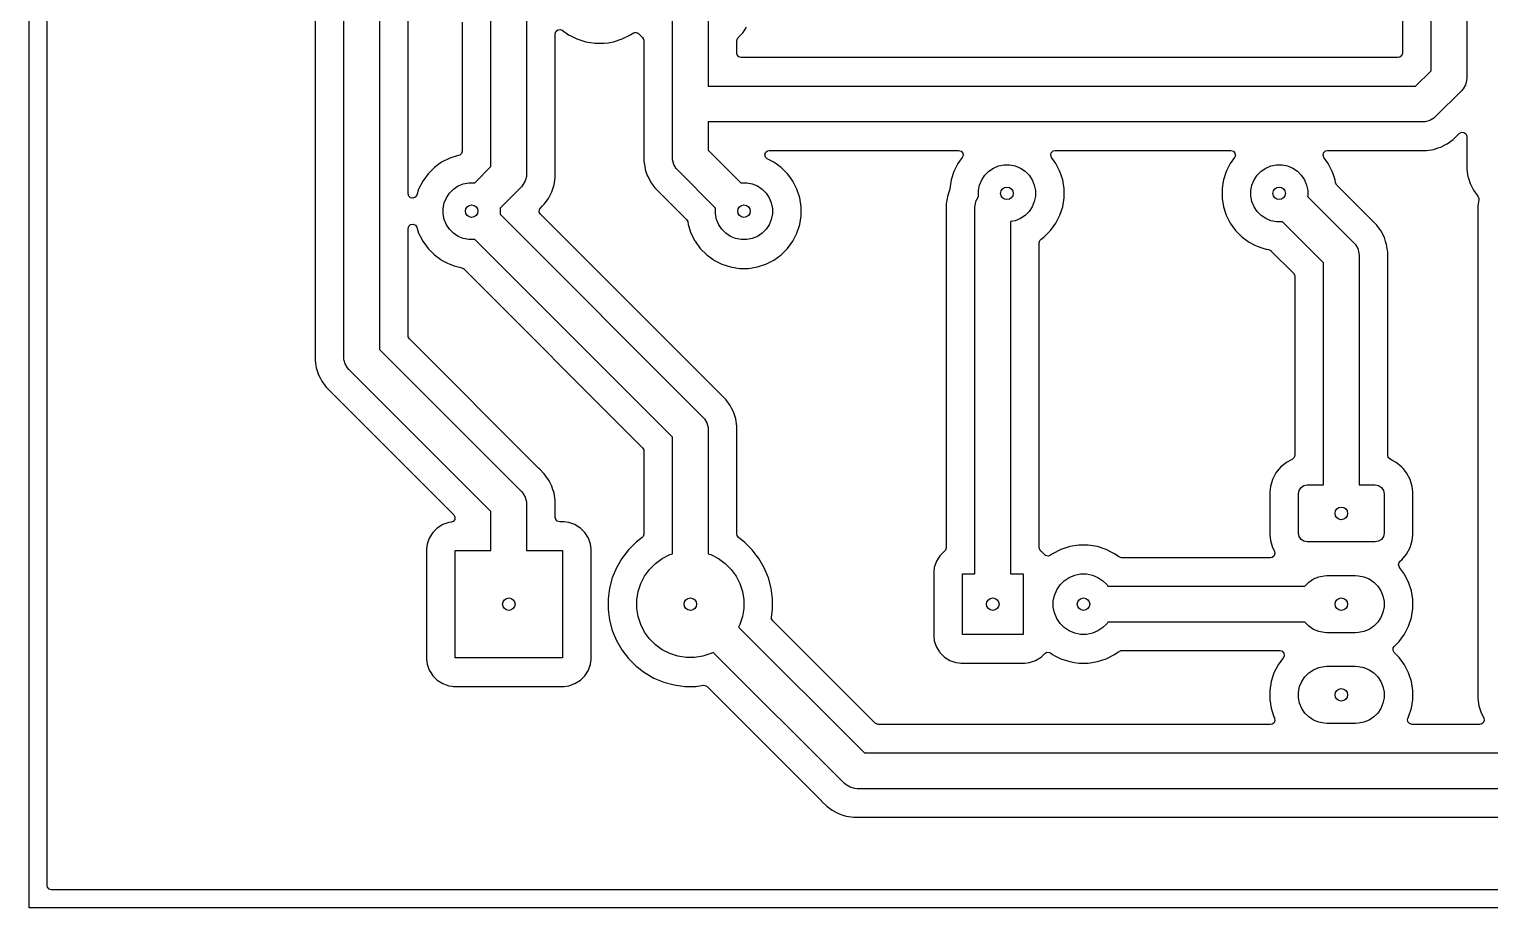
# Model space of a CAD drawing. Extents: x 33.5 to 116.5, y -125.5 to -56.
# Drawn here: x 33.5 to 74.37, y -125.5 to -100.91 of the extents above; entities that cross this region are included whole.
import ezdxf

# ---------------------------------------------------------------- set-up
doc = ezdxf.new("R2010")
doc.units = 0
doc.layers.add('BLACK', color=7, linetype='CONTINUOUS')
doc.layers.add('WHITE', color=7, linetype='CONTINUOUS')

msp = doc.modelspace()

# ---------------------------------------------------------------- linework, layer by layer
at = {"layer": 'BLACK', "linetype": 'CONTINUOUS'}
for p, q in [((34.0005, -124.8755), (34.0005, -75.342722)), ((42.3, -110.0783), (42.3, -77.432144)), ((43.3, -77.432144), (43.3, -109.871194)), ((41.4995, -78.058827), (41.4995, -110.180651)), ((44.1005, -105.514505), (44.1005, -78.058827)), ((72.7256, -102.067293), (72.7256, -86.2744)), ((73.7256, -86.481506), (73.7256, -102.2744)), ((46.42, -104.752894), (46.42, -100.333274)), ((47.42, -100.333274), (47.42, -104.96)), ((51.5, -103), (51.5, -100.5)), ((52.5, -100.5), (52.5, -102.5)), ((71.9251, -100.399945), (71.9251, -101.5755)), ((45.6195, -100.708303), (45.6195, -104.314902)), ((48.240185, -100.965905), (48.292989, -100.92015)), ((48.292989, -100.92015), (48.362147, -100.910206)), ((48.362147, -100.910206), (48.417382, -100.932624)), ((48.417382, -100.932624), (48.594949, -101.061634)), ((53.479816, -101.002262), (53.575789, -100.849522)), ((48.2205, -101.032944), (48.240185, -100.965905)), ((48.2205, -104.857648), (48.2205, -101.032944)), ((48.594949, -101.061634), (48.653303, -101.091367)), ((48.653303, -101.091367), (48.826423, -101.179577)), ((48.826423, -101.179577), (48.826425, -101.179577)), ((48.826425, -101.179577), (48.826428, -101.179579)), ((48.826428, -101.179579), (49.073507, -101.25986)), ((49.073507, -101.25986), (49.205706, -101.280797)), ((49.205706, -101.280797), (49.330098, -101.3005)), ((49.330098, -101.3005), (49.330103, -101.3005)), ((49.330103, -101.3005), (49.589902, -101.3005)), ((49.589902, -101.3005), (49.703298, -101.282539)), ((49.703298, -101.282539), (49.846493, -101.25986)), ((49.846493, -101.25986), (50.093572, -101.179579)), ((50.093572, -101.179579), (50.325051, -101.061634)), ((50.325051, -101.061634), (50.386779, -101.016785)), ((50.386779, -101.016785), (50.418363, -101.005515)), ((50.418363, -101.005515), (50.44967, -100.993507)), ((50.44967, -100.993507), (50.451155, -100.993815)), ((50.451155, -100.993815), (50.452584, -100.993306)), ((50.452584, -100.993306), (50.485248, -101.000901)), ((50.485248, -101.000901), (50.518078, -101.007725)), ((50.518078, -101.007725), (50.519671, -101.008906)), ((50.519671, -101.008906), (50.520638, -101.009131)), ((50.520638, -101.009131), (50.546527, -101.028613)), ((50.546527, -101.028613), (50.546961, -101.029039)), ((50.546961, -101.029039), (50.647738, -101.129816)), ((50.647738, -101.129816), (50.652986, -101.133113)), ((50.652986, -101.133113), (50.662363, -101.142318)), ((50.662363, -101.142318), (50.676399, -101.167465)), ((50.676399, -101.167465), (50.692952, -101.191046)), ((50.692952, -101.191046), (50.694371, -101.199663)), ((50.694371, -101.199663), (50.696416, -101.203327)), ((50.696416, -101.203327), (50.69602, -101.209681)), ((50.69602, -101.209681), (50.6995, -101.230809)), ((50.6995, -101.230809), (50.6995, -104.602351)), ((53.3005, -101.230809), (53.320185, -101.16377)), ((53.3005, -101.5755), (53.3005, -101.230809)), ((53.320185, -101.16377), (53.347191, -101.133859)), ((53.347191, -101.133859), (53.352252, -101.129821)), ((53.352252, -101.129821), (53.352262, -101.129816)), ((53.352262, -101.129816), (53.479816, -101.002262)), ((53.311706, -101.627011), (53.3005, -101.5755)), ((53.357461, -101.679815), (53.311706, -101.627011)), ((53.4245, -101.6995), (53.357461, -101.679815)), ((71.8011, -101.6995), (53.4245, -101.6995)), ((71.852611, -101.688294), (71.8011, -101.6995)), ((71.905415, -101.642539), (71.852611, -101.688294)), ((71.9251, -101.5755), (71.905415, -101.642539)), ((72.292894, -102.5), (72.7256, -102.067293)), ((52.5, -102.5), (72.292894, -102.5)), ((73.622268, -102.578789), (73.579153, -102.627954)), ((73.622277, -102.578781), (73.622268, -102.578789)), ((73.68754, -102.465742), (73.622277, -102.578781)), ((73.705879, -102.3973), (73.68754, -102.465742)), ((73.721323, -102.339663), (73.705879, -102.3973)), ((73.7256, -102.2744), (73.721323, -102.339647)), ((73.721323, -102.339647), (73.721323, -102.339663)), ((73.579153, -102.627954), (72.853553, -103.353553)), ((51.5, -104.5), (51.5, -103)), ((72.804381, -103.396677), (72.691342, -103.46194)), ((72.804396, -103.396661), (72.804381, -103.396677)), ((72.853553, -103.353553), (72.804396, -103.396661)), ((72.5, -103.5), (52.5, -103.5)), ((52.5, -103.5), (52.5, -104.292893)), ((72.565248, -103.495723), (72.5, -103.5)), ((72.565263, -103.495723), (72.565248, -103.495723)), ((72.691342, -103.46194), (72.565263, -103.495723)), ((73.514419, -103.824766), (73.575742, -103.791281)), ((73.575742, -103.791281), (73.645434, -103.796265)), ((73.645434, -103.796265), (73.701367, -103.838137)), ((72.920855, -104.230682), (72.999219, -104.20522)), ((72.999219, -104.20522), (73.153702, -104.126507)), ((73.153702, -104.126507), (73.181611, -104.112287)), ((73.181611, -104.112287), (73.347219, -103.991966)), ((73.347219, -103.991966), (73.514419, -103.824766)), ((73.701367, -103.838137), (73.725784, -103.903601)), ((73.725784, -103.903601), (73.7261, -103.912447)), ((73.7261, -103.912447), (73.7261, -104.832251)), ((45.265618, -104.51676), (45.041151, -104.631132)), ((45.505218, -104.438909), (45.265618, -104.51676)), ((45.514907, -104.437374), (45.505218, -104.438909)), ((45.547011, -104.427696), (45.514907, -104.437374)), ((45.599815, -104.381941), (45.547011, -104.427696)), ((45.6195, -104.314902), (45.599815, -104.381941)), ((50.6995, -104.602351), (50.731522, -104.80453)), ((51.504277, -104.565247), (51.5, -104.5)), ((51.504277, -104.565263), (51.504277, -104.565247)), ((51.53806, -104.691342), (51.504277, -104.565263)), ((52.5, -104.292893), (53.412721, -105.205615)), ((54.082559, -104.419189), (54.105096, -104.353054)), ((54.099354, -104.48701), (54.082559, -104.419189)), ((54.15015, -104.534985), (54.099354, -104.48701)), ((54.105096, -104.353054), (54.159812, -104.309603)), ((54.338845, -104.63113), (54.15015, -104.534985)), ((54.159812, -104.309603), (54.206445, -104.3005)), ((54.206445, -104.3005), (59.508097, -104.3005)), ((59.608415, -104.497385), (59.489432, -104.661151)), ((59.508097, -104.3005), (59.575136, -104.320185)), ((59.575136, -104.320185), (59.620891, -104.372989)), ((59.630835, -104.442147), (59.608415, -104.497385)), ((59.620891, -104.372989), (59.630835, -104.442147)), ((62.084705, -104.431579), (62.100531, -104.363525)), ((62.108185, -104.497385), (62.084705, -104.431579)), ((62.100531, -104.363525), (62.150636, -104.31483)), ((62.184447, -104.602352), (62.108185, -104.497385)), ((62.150636, -104.31483), (62.208503, -104.3005)), ((62.22717, -104.661155), (62.184447, -104.602352)), ((62.208503, -104.3005), (67.128097, -104.3005)), ((67.228415, -104.497385), (67.109432, -104.661151)), ((67.128097, -104.3005), (67.195136, -104.320185)), ((67.195136, -104.320185), (67.240891, -104.372989)), ((67.250835, -104.442147), (67.228415, -104.497385)), ((67.240891, -104.372989), (67.250835, -104.442147)), ((69.704705, -104.431579), (69.720531, -104.363525)), ((69.728185, -104.497385), (69.704705, -104.431579)), ((69.720531, -104.363525), (69.770636, -104.31483)), ((69.804447, -104.602352), (69.728185, -104.497385)), ((69.770636, -104.31483), (69.828503, -104.3005)), ((69.84717, -104.661155), (69.804447, -104.602352)), ((69.828503, -104.3005), (72.602351, -104.3005)), ((72.602351, -104.3005), (72.602352, -104.3005)), ((72.602352, -104.3005), (72.804535, -104.268477)), ((72.804535, -104.268477), (72.920855, -104.230682)), ((44.659201, -104.95735), (44.511132, -105.161151)), ((44.659205, -104.957345), (44.659201, -104.95735)), ((44.837345, -104.779205), (44.659205, -104.957345)), ((44.83735, -104.779201), (44.837345, -104.779205)), ((45.041151, -104.631132), (44.83735, -104.779201)), ((45.967278, -105.205615), (46.42, -104.752894)), ((47.415723, -105.025263), (47.388941, -105.125214)), ((47.42, -104.96), (47.415723, -105.025247)), ((47.415723, -105.025247), (47.415723, -105.025263)), ((48.2205, -105.062352), (48.2205, -104.857648)), ((50.731522, -104.80453), (50.731524, -104.804542)), ((50.731524, -104.804542), (50.73949, -104.829059)), ((50.73949, -104.829059), (50.739492, -104.829061)), ((50.739492, -104.829061), (50.794778, -104.999216)), ((50.794778, -104.999216), (50.79478, -104.999219)), ((50.79478, -104.999219), (50.83534, -105.078823)), ((51.603323, -104.804381), (51.53806, -104.691342)), ((51.603338, -104.804396), (51.603323, -104.804381)), ((51.646447, -104.853553), (51.603338, -104.804396)), ((52.705615, -105.912721), (51.646447, -104.853553)), ((54.338847, -104.631131), (54.338845, -104.63113)), ((54.338848, -104.631132), (54.338847, -104.631131)), ((54.542649, -104.779201), (54.338848, -104.631132)), ((54.542654, -104.779205), (54.542649, -104.779201)), ((54.720794, -104.957345), (54.542654, -104.779205)), ((54.720798, -104.95735), (54.720794, -104.957345)), ((54.809053, -105.078824), (54.720798, -104.95735)), ((59.37506, -104.885616), (59.29721, -105.125214)), ((59.489432, -104.661151), (59.37506, -104.885616)), ((60.152763, -105.122883), (60.239892, -104.992485)), ((60.239892, -104.992485), (60.350785, -104.881592)), ((60.350785, -104.881592), (60.481183, -104.794463)), ((60.481183, -104.794463), (60.626072, -104.734448)), ((60.626072, -104.734448), (60.779886, -104.703852)), ((60.779886, -104.703852), (60.936714, -104.703852)), ((60.936714, -104.703852), (61.090528, -104.734448)), ((61.090528, -104.734448), (61.235417, -104.794463)), ((61.235417, -104.794463), (61.365815, -104.881592)), ((61.365815, -104.881592), (61.476708, -104.992485)), ((61.476708, -104.992485), (61.563837, -105.122883)), ((62.284777, -104.774215), (62.22717, -104.661155)), ((62.341539, -104.885616), (62.284777, -104.774215)), ((62.341539, -104.885618), (62.341539, -104.885616)), ((62.341541, -104.885621), (62.341539, -104.885618)), ((62.41939, -105.125215), (62.341541, -104.885621)), ((66.99506, -104.885616), (66.91721, -105.125214)), ((67.109432, -104.661151), (66.99506, -104.885616)), ((67.772763, -105.122883), (67.859892, -104.992485)), ((67.859892, -104.992485), (67.970785, -104.881592)), ((67.970785, -104.881592), (68.101183, -104.794463)), ((68.101183, -104.794463), (68.246072, -104.734448)), ((68.246072, -104.734448), (68.399886, -104.703852)), ((68.399886, -104.703852), (68.556714, -104.703852)), ((68.556714, -104.703852), (68.710528, -104.734448)), ((68.710528, -104.734448), (68.855417, -104.794463)), ((68.855417, -104.794463), (68.985815, -104.881592)), ((68.985815, -104.881592), (69.096708, -104.992485)), ((69.096708, -104.992485), (69.183837, -105.122883)), ((69.904777, -104.774215), (69.84717, -104.661155)), ((69.961539, -104.885616), (69.904777, -104.774215)), ((69.961539, -104.885618), (69.961539, -104.885616)), ((69.961541, -104.885621), (69.961539, -104.885618)), ((69.984847, -104.95735), (69.961541, -104.885621)), ((70.03939, -105.125214), (69.984847, -104.95735)), ((73.7261, -104.832251), (73.758122, -105.034431)), ((73.758122, -105.034431), (73.758122, -105.034432)), ((73.758122, -105.034432), (73.772546, -105.078824)), ((44.39676, -105.385616), (44.342431, -105.552824)), ((44.511132, -105.161151), (44.39676, -105.385616)), ((45.261592, -105.492485), (45.372485, -105.381592)), ((45.372485, -105.381592), (45.502883, -105.294463)), ((45.502883, -105.294463), (45.647772, -105.234448)), ((45.647772, -105.234448), (45.801586, -105.203852)), ((45.801586, -105.203852), (45.958414, -105.203852)), ((45.958414, -105.203852), (45.967278, -105.205615)), ((47.273553, -105.313553), (46.674384, -105.912721)), ((47.316668, -105.264389), (47.273553, -105.313553)), ((47.316677, -105.264381), (47.316668, -105.264389)), ((47.38194, -105.151342), (47.316677, -105.264381)), ((47.388941, -105.125214), (47.38194, -105.151342)), ((48.12522, -105.459219), (48.161611, -105.347219)), ((48.161611, -105.347219), (48.188477, -105.264535)), ((48.188477, -105.264535), (48.2205, -105.062352)), ((50.83534, -105.078823), (50.887713, -105.181611)), ((50.887713, -105.181611), (50.949728, -105.266968)), ((50.949728, -105.266968), (51.008035, -105.34722)), ((51.008035, -105.34722), (51.892223, -106.231408)), ((53.412721, -105.205615), (53.421586, -105.203852)), ((53.421586, -105.203852), (53.578414, -105.203852)), ((53.578414, -105.203852), (53.732228, -105.234448)), ((53.732228, -105.234448), (53.877117, -105.294463)), ((53.877117, -105.294463), (54.007515, -105.381592)), ((54.007515, -105.381592), (54.118408, -105.492485)), ((54.86887, -105.161155), (54.809053, -105.078824)), ((54.941747, -105.304184), (54.86887, -105.161155)), ((54.983239, -105.385616), (54.941747, -105.304184)), ((54.983239, -105.385618), (54.983239, -105.385616)), ((54.983241, -105.385621), (54.983239, -105.385618)), ((55.06109, -105.625215), (54.983241, -105.385621)), ((59.251731, -105.413658), (59.235315, -105.464182)), ((59.257749, -105.37888), (59.251731, -105.413658)), ((59.257596, -105.376627), (59.257494, -105.377912)), ((59.257494, -105.377912), (59.257749, -105.37888)), ((59.2578, -105.37534), (59.257596, -105.376627)), ((59.29721, -105.125214), (59.2578, -105.374038)), ((59.2578, -105.374038), (59.2578, -105.37534)), ((60.062152, -105.421586), (60.092748, -105.267772)), ((60.062152, -105.578414), (60.062152, -105.421586)), ((60.092748, -105.267772), (60.152763, -105.122883)), ((61.563837, -105.122883), (61.623852, -105.267772)), ((61.623852, -105.267772), (61.654448, -105.421586)), ((61.654448, -105.421586), (61.654448, -105.578414)), ((62.4588, -105.374038), (62.41939, -105.125215)), ((62.4588, -105.625962), (62.4588, -105.374038)), ((66.900753, -105.229119), (66.8778, -105.374038)), ((66.8778, -105.374038), (66.8778, -105.625962)), ((66.91721, -105.125214), (66.900753, -105.229119)), ((67.682152, -105.421586), (67.712748, -105.267772)), ((67.682152, -105.578414), (67.682152, -105.421586)), ((67.712748, -105.267772), (67.772763, -105.122883)), ((69.183837, -105.122883), (69.243852, -105.267772)), ((69.243852, -105.267772), (69.274448, -105.421586)), ((69.274448, -105.421586), (69.274448, -105.578414)), ((70.051283, -105.200306), (70.03939, -105.125214)), ((70.05259, -105.207267), (70.051283, -105.200306)), ((70.086075, -105.26859), (70.05259, -105.207267)), ((71.059092, -106.241608), (70.086075, -105.26859)), ((73.772546, -105.078824), (73.821378, -105.229116)), ((73.821378, -105.229116), (73.82138, -105.229119)), ((73.82138, -105.229119), (73.866865, -105.318389)), ((73.866865, -105.318389), (73.914313, -105.411511)), ((73.914313, -105.411511), (74.034634, -105.577119)), ((44.118312, -105.578538), (44.1005, -105.514505)), ((44.169788, -105.625782), (44.118312, -105.578538)), ((44.238634, -105.637697), (44.169788, -105.625782)), ((44.302993, -105.610499), (44.238634, -105.637697)), ((44.342431, -105.552824), (44.302993, -105.610499)), ((45.083852, -105.921586), (45.114448, -105.767772)), ((45.114448, -105.767772), (45.174463, -105.622883)), ((45.174463, -105.622883), (45.261592, -105.492485)), ((47.858137, -105.861048), (47.911966, -105.807219)), ((47.911966, -105.807219), (48.032287, -105.641611)), ((48.032287, -105.641611), (48.095026, -105.518477)), ((48.095026, -105.518477), (48.12522, -105.459219)), ((54.118408, -105.492485), (54.205537, -105.622883)), ((54.205537, -105.622883), (54.265552, -105.767772)), ((54.265552, -105.767772), (54.296148, -105.921586)), ((55.1005, -105.874038), (55.06109, -105.625215)), ((59.186049, -105.64161), (59.162, -105.793448)), ((59.162, -105.793448), (59.162, -115.41919)), ((59.194022, -105.591268), (59.186049, -105.64161)), ((59.235315, -105.464182), (59.194022, -105.591267)), ((59.194022, -105.591267), (59.194022, -105.591268)), ((59.9625, -105.8958), (59.966777, -105.830552)), ((59.966777, -105.830537), (60.00056, -105.704458)), ((59.966777, -105.830552), (59.966777, -105.830537)), ((60.00056, -105.704458), (60.008133, -105.691341)), ((60.008133, -105.691341), (60.065016, -105.592815)), ((60.065016, -105.592815), (60.062152, -105.578414)), ((61.623852, -105.732228), (61.563837, -105.877117)), ((61.654448, -105.578414), (61.623852, -105.732228)), ((62.41939, -105.874785), (62.4588, -105.625962)), ((66.8778, -105.625962), (66.880279, -105.641611)), ((66.880279, -105.641611), (66.91721, -105.874785)), ((67.712748, -105.732228), (67.682152, -105.578414)), ((67.772763, -105.877117), (67.712748, -105.732228)), ((69.274448, -105.578414), (69.272684, -105.587278)), ((69.272684, -105.587278), (70.568554, -106.883147)), ((74.062079, -105.676185), (74.0328, -105.861048)), ((74.034634, -105.577119), (74.034636, -105.577121)), ((74.034636, -105.577121), (74.037498, -105.58106)), ((74.037498, -105.58106), (74.036407, -105.581852)), ((74.036407, -105.581852), (74.062468, -105.640028)), ((74.062468, -105.640028), (74.062079, -105.676185)), ((45.083852, -106.078414), (45.083852, -105.921586)), ((45.114448, -106.232228), (45.083852, -106.078414)), ((45.174463, -106.377117), (45.114448, -106.232228)), ((46.674384, -105.912721), (46.676148, -105.921586)), ((46.676148, -106.078414), (46.674384, -106.087278)), ((46.674384, -106.087278), (52.353553, -111.766447)), ((46.676148, -105.921586), (46.676148, -106.078414)), ((47.773381, -106.026358), (47.778365, -105.956666)), ((47.806866, -106.087681), (47.773381, -106.026358)), ((47.778365, -105.956666), (47.806866, -105.912319)), ((47.806866, -105.912319), (47.858137, -105.861048)), ((52.991966, -111.272781), (47.806866, -106.087681)), ((51.892223, -106.231408), (51.925708, -106.292731)), ((52.703852, -105.921586), (52.705615, -105.912721)), ((52.703852, -106.078414), (52.703852, -105.921586)), ((52.734448, -106.232228), (52.703852, -106.078414)), ((52.794463, -106.377117), (52.734448, -106.232228)), ((54.265552, -106.232228), (54.205537, -106.377117)), ((54.296148, -106.078414), (54.265552, -106.232228)), ((54.296148, -105.921586), (54.296148, -106.078414)), ((55.06109, -106.374785), (55.1005, -106.125962)), ((55.1005, -106.125962), (55.1005, -105.874038)), ((59.9625, -116.15), (59.9625, -105.8958)), ((61.235417, -106.205537), (61.090528, -106.265552)), ((61.365815, -106.118408), (61.235417, -106.205537)), ((61.476708, -106.007515), (61.365815, -106.118408)), ((61.563837, -105.877117), (61.476708, -106.007515)), ((62.22717, -106.338845), (62.341541, -106.114379)), ((62.341541, -106.114379), (62.41939, -105.874785)), ((66.91721, -105.874785), (66.99506, -106.114383)), ((66.99506, -106.114383), (67.109432, -106.338848)), ((67.859892, -106.007515), (67.772763, -105.877117)), ((67.970785, -106.118408), (67.859892, -106.007515)), ((68.101183, -106.205537), (67.970785, -106.118408)), ((68.246072, -106.265552), (68.101183, -106.205537)), ((71.059107, -106.241622), (71.059092, -106.241608)), ((71.062218, -106.244733), (71.059107, -106.241622)), ((71.062219, -106.244734), (71.062218, -106.244733)), ((71.206966, -106.389481), (71.062219, -106.244734)), ((74.0328, -105.861048), (74.0328, -119.642351)), ((44.1005, -106.485494), (44.120185, -106.418455)), ((44.1005, -109.488253), (44.1005, -106.485494)), ((44.120185, -106.418455), (44.172989, -106.3727)), ((44.172989, -106.3727), (44.242147, -106.362756)), ((44.242147, -106.362756), (44.305703, -106.391781)), ((44.305703, -106.391781), (44.342431, -106.447175)), ((44.342431, -106.447175), (44.39676, -106.614383)), ((44.39676, -106.614383), (44.475413, -106.768747)), ((45.261592, -106.507515), (45.174463, -106.377117)), ((45.372485, -106.618408), (45.261592, -106.507515)), ((45.502883, -106.705537), (45.372485, -106.618408)), ((51.925708, -106.292731), (51.927015, -106.299689)), ((51.927015, -106.299689), (51.938909, -106.374783)), ((51.938909, -106.374783), (51.93891, -106.374785)), ((51.93891, -106.374785), (52.016759, -106.614379)), ((52.016759, -106.614379), (52.128152, -106.833001)), ((52.881592, -106.507515), (52.794463, -106.377117)), ((52.992485, -106.618408), (52.881592, -106.507515)), ((53.122883, -106.705537), (52.992485, -106.618408)), ((54.007515, -106.618408), (53.877117, -106.705537)), ((54.118408, -106.507515), (54.007515, -106.618408)), ((54.205537, -106.377117), (54.118408, -106.507515)), ((54.86887, -106.838845), (54.983241, -106.614379)), ((54.983241, -106.614379), (55.06109, -106.374785)), ((61.090528, -106.265552), (60.9625, -106.291018)), ((60.9625, -106.291018), (60.9625, -116.15)), ((61.900956, -106.720793), (62.079093, -106.542656)), ((62.079093, -106.542656), (62.22717, -106.338845)), ((67.109432, -106.338848), (67.257501, -106.542649)), ((67.257501, -106.542649), (67.257505, -106.542654)), ((67.257505, -106.542654), (67.435645, -106.720794)), ((68.399886, -106.296148), (68.246072, -106.265552)), ((68.556714, -106.296148), (68.399886, -106.296148)), ((68.565578, -106.294384), (68.556714, -106.296148)), ((69.715, -107.443806), (68.565578, -106.294384)), ((71.206968, -106.389484), (71.206966, -106.389481)), ((71.206971, -106.389487), (71.206968, -106.389484)), ((71.228017, -106.418455), (71.206971, -106.389487)), ((71.281425, -106.491966), (71.228017, -106.418455)), ((71.318253, -106.542656), (71.281425, -106.491966)), ((71.327286, -106.555089), (71.318253, -106.542656)), ((71.420221, -106.737481), (71.327286, -106.555089)), ((44.475413, -106.768747), (44.508152, -106.833001)), ((44.508152, -106.833001), (44.511132, -106.838848)), ((44.511132, -106.838848), (44.659201, -107.042649)), ((44.659201, -107.042649), (44.659205, -107.042654)), ((44.659205, -107.042654), (44.837345, -107.220794)), ((45.647772, -106.765552), (45.502883, -106.705537)), ((45.801586, -106.796148), (45.647772, -106.765552)), ((45.958414, -106.796148), (45.801586, -106.796148)), ((45.967278, -106.794384), (45.958414, -106.796148)), ((51.5, -112.327106), (45.967278, -106.794384)), ((52.128152, -106.833001), (52.131132, -106.838848)), ((52.131132, -106.838848), (52.279201, -107.042649)), ((52.279201, -107.042649), (52.279205, -107.042654)), ((52.279205, -107.042654), (52.457345, -107.220794)), ((53.267772, -106.765552), (53.122883, -106.705537)), ((53.421586, -106.796148), (53.267772, -106.765552)), ((53.578414, -106.796148), (53.421586, -106.796148)), ((53.732228, -106.765552), (53.578414, -106.796148)), ((53.877117, -106.705537), (53.732228, -106.765552)), ((54.542656, -107.220793), (54.720793, -107.042656)), ((54.720793, -107.042656), (54.86887, -106.838845)), ((61.763, -106.884204), (61.782685, -106.817165)), ((61.763, -115.41919), (61.763, -106.884204)), ((61.782685, -106.817165), (61.814114, -106.783886)), ((61.814114, -106.783886), (61.900956, -106.720793)), ((67.435645, -106.720794), (67.43565, -106.720798)), ((67.43565, -106.720798), (67.613023, -106.849666)), ((67.613023, -106.849666), (67.639455, -106.86887)), ((67.639455, -106.86887), (67.773849, -106.937347)), ((67.773849, -106.937347), (67.863916, -106.983239)), ((67.863916, -106.983239), (67.863918, -106.983239)), ((67.863918, -106.983239), (67.863921, -106.983241)), ((67.863921, -106.983241), (67.992349, -107.02497)), ((67.992349, -107.02497), (68.103514, -107.06109)), ((68.103514, -107.06109), (68.142739, -107.067302)), ((68.142739, -107.067302), (68.178606, -107.072983)), ((68.178606, -107.072983), (68.241741, -107.102912)), ((70.568554, -106.883147), (70.611669, -106.932311)), ((70.611669, -106.932311), (70.611677, -106.932319)), ((70.611677, -106.932319), (70.67694, -107.045358)), ((70.67694, -107.045358), (70.67694, -107.045359)), ((70.67694, -107.045359), (70.710723, -107.171437)), ((71.420223, -106.737487), (71.420221, -106.737481)), ((71.455876, -106.847217), (71.420223, -106.737487)), ((71.455876, -106.847218), (71.455876, -106.847217)), ((71.483477, -106.932166), (71.455876, -106.847218)), ((71.510139, -107.1005), (71.483477, -106.932166)), ((44.837345, -107.220794), (44.83735, -107.220798)), ((44.83735, -107.220798), (45.015117, -107.349952)), ((45.015117, -107.349952), (45.041155, -107.36887)), ((45.041155, -107.36887), (45.184184, -107.441747)), ((45.184184, -107.441747), (45.265616, -107.483239)), ((45.265616, -107.483239), (45.265618, -107.483239)), ((45.265618, -107.483239), (45.265621, -107.483241)), ((45.265621, -107.483241), (45.394049, -107.52497)), ((52.457345, -107.220794), (52.45735, -107.220798)), ((52.45735, -107.220798), (52.635117, -107.349952)), ((52.635117, -107.349952), (52.661155, -107.36887)), ((52.661155, -107.36887), (52.804184, -107.441747)), ((52.804184, -107.441747), (52.885616, -107.483239)), ((52.885616, -107.483239), (52.885618, -107.483239)), ((52.885618, -107.483239), (52.885621, -107.483241)), ((52.885621, -107.483241), (53.125215, -107.56109)), ((53.874785, -107.56109), (54.114379, -107.483241)), ((54.114379, -107.483241), (54.338845, -107.36887)), ((54.338845, -107.36887), (54.542656, -107.220793)), ((68.241741, -107.102912), (68.24689, -107.107775)), ((68.24689, -107.107775), (68.878181, -107.739065)), ((69.715, -113.66), (69.715, -107.443806)), ((70.710723, -107.171437), (70.710723, -107.171452)), ((70.710723, -107.171452), (70.715, -107.2367)), ((70.715, -107.2367), (70.715, -113.66)), ((71.5155, -107.134348), (71.510139, -107.1005)), ((71.5155, -112.831873), (71.5155, -107.134348)), ((45.394049, -107.52497), (45.505214, -107.56109)), ((45.505214, -107.56109), (45.544439, -107.567302)), ((45.544439, -107.567302), (45.580306, -107.572983)), ((45.580306, -107.572983), (45.643441, -107.602912)), ((45.643441, -107.602912), (45.64859, -107.607775)), ((45.64859, -107.607775), (50.663181, -112.622366)), ((53.125215, -107.56109), (53.374038, -107.6005)), ((53.374038, -107.6005), (53.374039, -107.6005)), ((53.374039, -107.6005), (53.625961, -107.6005)), ((53.625961, -107.6005), (53.625962, -107.6005)), ((53.625962, -107.6005), (53.874785, -107.56109)), ((68.878181, -107.739065), (68.911666, -107.800388)), ((68.911666, -107.800388), (68.9145, -107.826746)), ((68.9145, -107.826746), (68.9145, -112.831873)), ((44.103334, -109.514611), (44.1005, -109.488253)), ((44.136819, -109.575934), (44.103334, -109.514611)), ((43.3, -109.871194), (47.273553, -113.844747)), ((47.764092, -113.203208), (44.136819, -109.575934)), ((41.4995, -110.180651), (41.531522, -110.382834)), ((42.304277, -110.143547), (42.3, -110.0783)), ((42.304277, -110.143563), (42.304277, -110.143547)), ((42.314215, -110.180651), (42.304277, -110.143563)), ((42.33806, -110.269642), (42.314215, -110.180651)), ((42.403323, -110.382681), (42.33806, -110.269642)), ((41.531522, -110.382834), (41.594781, -110.577523)), ((41.594781, -110.577523), (41.641246, -110.668714)), ((41.641246, -110.668714), (41.687713, -110.759911)), ((42.403338, -110.382696), (42.403323, -110.382681)), ((42.446447, -110.431853), (42.403338, -110.382696)), ((46.42, -114.405406), (42.446447, -110.431853)), ((41.687713, -110.759911), (41.808034, -110.925519)), ((41.808034, -110.925519), (41.808035, -110.92552)), ((41.808035, -110.92552), (41.808036, -110.925521)), ((41.808036, -110.925521), (45.378985, -114.496469)), ((53.112287, -111.438389), (52.991966, -111.272781)), ((53.158753, -111.529585), (53.112287, -111.438389)), ((53.20522, -111.620781), (53.158753, -111.529585)), ((52.353553, -111.766447), (52.396661, -111.815603)), ((52.396661, -111.815603), (52.396677, -111.815619)), ((52.396677, -111.815619), (52.46194, -111.928658)), ((52.46194, -111.928658), (52.495723, -112.054737)), ((53.20522, -111.620782), (53.20522, -111.620781)), ((53.268477, -111.815465), (53.20522, -111.620782)), ((53.268477, -111.815468), (53.268477, -111.815465)), ((53.3005, -112.017648), (53.268477, -111.815468)), ((51.5, -115.590128), (51.5, -112.327106)), ((52.495723, -112.054737), (52.495723, -112.054752)), ((52.495723, -112.054752), (52.5, -112.12)), ((52.5, -112.12), (52.5, -115.590128)), ((53.3005, -115.03704), (53.3005, -112.017648)), ((50.663181, -112.622366), (50.696666, -112.683689)), ((50.696666, -112.683689), (50.6995, -112.710047)), ((50.6995, -112.710047), (50.6995, -115.03704)), ((47.764107, -113.203222), (47.764092, -113.203208)), ((47.767218, -113.206333), (47.764107, -113.203222)), ((47.767219, -113.206334), (47.767218, -113.206333)), ((47.911966, -113.351081), (47.767219, -113.206334)), ((68.518589, -113.163589), (68.387317, -113.323547)), ((68.678547, -113.032317), (68.518589, -113.163589)), ((68.678548, -113.032316), (68.678547, -113.032317)), ((68.67855, -113.032315), (68.678548, -113.032316)), ((68.782489, -112.976758), (68.67855, -113.032315)), ((68.848954, -112.941231), (68.782489, -112.976758)), ((68.894815, -112.898912), (68.848954, -112.941231)), ((68.9145, -112.831873), (68.894815, -112.898912)), ((71.531202, -112.892268), (71.5155, -112.831873)), ((71.581046, -112.941231), (71.531202, -112.892268)), ((71.628688, -112.966697), (71.581046, -112.941231)), ((71.75145, -113.032315), (71.628688, -112.966697)), ((71.751453, -113.032317), (71.75145, -113.032315)), ((71.91141, -113.163589), (71.751452, -113.032317)), ((71.751452, -113.032317), (71.751453, -113.032317)), ((71.946489, -113.206334), (71.91141, -113.163589)), ((72.042685, -113.32355), (71.946489, -113.206334)), ((47.911968, -113.351084), (47.911966, -113.351081)), ((47.911969, -113.351085), (47.911968, -113.351084)), ((47.958762, -113.41549), (47.911969, -113.351085)), ((47.958774, -113.415507), (47.958762, -113.41549)), ((47.960108, -113.417344), (47.958774, -113.415507)), ((48.032287, -113.516689), (47.960108, -113.417344)), ((48.04636, -113.54431), (48.032287, -113.516689)), ((48.049745, -113.550954), (48.04636, -113.54431)), ((48.12522, -113.69908), (48.049745, -113.550954)), ((68.289769, -113.506043), (68.229699, -113.704067)), ((68.387317, -113.323547), (68.289769, -113.506043)), ((72.140232, -113.506046), (72.042685, -113.32355)), ((72.2003, -113.704066), (72.140232, -113.506046)), ((47.273553, -113.844747), (47.316661, -113.893903)), ((47.316661, -113.893903), (47.316677, -113.893919)), ((47.316677, -113.893919), (47.38194, -114.006958)), ((47.38194, -114.006958), (47.415723, -114.133037)), ((48.125222, -113.699086), (48.12522, -113.69908)), ((48.156848, -113.796422), (48.125222, -113.699086)), ((48.156848, -113.796423), (48.156848, -113.796422)), ((48.168018, -113.830801), (48.156848, -113.796423)), ((48.188477, -113.893766), (48.168018, -113.830801)), ((48.188477, -113.893768), (48.188477, -113.893766)), ((48.188477, -113.893769), (48.188477, -113.893768)), ((48.2205, -114.095948), (48.188477, -113.893769)), ((68.229699, -113.704067), (68.2145, -113.858395)), ((68.2145, -113.858395), (68.2145, -115.061604)), ((69.015, -113.91), (69.03403, -113.814329)), ((69.015, -115.01), (69.015, -113.91)), ((69.03403, -113.814329), (69.088223, -113.733223)), ((69.088223, -113.733223), (69.169329, -113.67903)), ((69.169329, -113.67903), (69.265, -113.66)), ((69.265, -113.66), (69.715, -113.66)), ((70.715, -113.66), (71.165, -113.66)), ((71.165, -113.66), (71.260671, -113.67903)), ((71.260671, -113.67903), (71.341777, -113.733223)), ((71.341777, -113.733223), (71.39597, -113.814329)), ((71.39597, -113.814329), (71.415, -113.91)), ((71.415, -113.91), (71.415, -115.01)), ((72.2155, -113.858392), (72.2003, -113.704066)), ((72.2155, -115.061608), (72.2155, -113.858392)), ((46.42, -115.5), (46.42, -114.405406)), ((47.415723, -114.133037), (47.415723, -114.133052)), ((47.415723, -114.133052), (47.42, -114.1983)), ((47.42, -114.1983), (47.42, -115.5)), ((48.2205, -114.5755), (48.2205, -114.095948)), ((45.070476, -114.774211), (44.917737, -114.870184)), ((45.240745, -114.714631), (45.070476, -114.774211)), ((45.240749, -114.71463), (45.240745, -114.714631)), ((45.305188, -114.70737), (45.240749, -114.71463)), ((45.365614, -114.683417), (45.305188, -114.70737)), ((45.407486, -114.627484), (45.365614, -114.683417)), ((45.378985, -114.496469), (45.41247, -114.557792)), ((45.41247, -114.557792), (45.407486, -114.627484)), ((48.231706, -114.627011), (48.2205, -114.5755)), ((48.277461, -114.679815), (48.231706, -114.627011)), ((48.3445, -114.6995), (48.277461, -114.679815)), ((48.464954, -114.6995), (48.3445, -114.6995)), ((48.46496, -114.6995), (48.464954, -114.6995)), ((48.599249, -114.71463), (48.46496, -114.6995)), ((48.599254, -114.714631), (48.599249, -114.71463)), ((48.769523, -114.774211), (48.599254, -114.714631)), ((48.837482, -114.816913), (48.769523, -114.774211)), ((48.922262, -114.870184), (48.837482, -114.816913)), ((44.694211, -115.150476), (44.634631, -115.320745)), ((44.790184, -114.997737), (44.694211, -115.150476)), ((44.917737, -114.870184), (44.790184, -114.997737)), ((49.049816, -114.997738), (48.922262, -114.870184)), ((49.145789, -115.150478), (49.049816, -114.997738)), ((49.205368, -115.320745), (49.145789, -115.150478)), ((50.650987, -115.135416), (50.479914, -115.266685)), ((50.679815, -115.104079), (50.650987, -115.135416)), ((50.6995, -115.03704), (50.679815, -115.104079)), ((53.307811, -115.078988), (53.3005, -115.03704)), ((53.349013, -115.135416), (53.307811, -115.078988)), ((53.520085, -115.266685), (53.349013, -115.135416)), ((68.2145, -115.061604), (68.229699, -115.215932)), ((68.229699, -115.215932), (68.289769, -115.413958)), ((69.03403, -115.105671), (69.015, -115.01)), ((69.088223, -115.186777), (69.03403, -115.105671)), ((69.169329, -115.24097), (69.088223, -115.186777)), ((69.265, -115.26), (69.169329, -115.24097)), ((71.260671, -115.24097), (71.165, -115.26)), ((71.341777, -115.186777), (71.260671, -115.24097)), ((71.39597, -115.105671), (71.341777, -115.186777)), ((71.415, -115.01), (71.39597, -115.105671)), ((72.140232, -115.413954), (72.2003, -115.215934)), ((72.2003, -115.215934), (72.2155, -115.061608)), ((44.63463, -115.32075), (44.6195, -115.455039)), ((44.6195, -115.455039), (44.6195, -118.54496)), ((44.634631, -115.320745), (44.63463, -115.32075)), ((45.42, -118.5), (45.42, -115.5)), ((45.42, -115.5), (46.42, -115.5)), ((47.42, -115.5), (48.42, -115.5)), ((48.42, -115.5), (48.42, -118.5)), ((49.2205, -115.455046), (49.205368, -115.320745)), ((49.2205, -118.544954), (49.2205, -115.455046)), ((50.266679, -115.479921), (50.083099, -115.719168)), ((50.266685, -115.479914), (50.266679, -115.479921)), ((50.479914, -115.266685), (50.266685, -115.479914)), ((51.216252, -115.72104), (51.425975, -115.614181)), ((51.425975, -115.614181), (51.5, -115.590128)), ((52.5, -115.590128), (52.574025, -115.614181)), ((52.574025, -115.614181), (52.783748, -115.72104)), ((53.733314, -115.479914), (53.520085, -115.266685)), ((53.73332, -115.479921), (53.733314, -115.479914)), ((53.846186, -115.627011), (53.73332, -115.479921)), ((53.9169, -115.719168), (53.846186, -115.627011)), ((58.982684, -115.647737), (58.886711, -115.800476)), ((59.110238, -115.520183), (58.982684, -115.647737)), ((59.115315, -115.516135), (59.110238, -115.520183)), ((59.142315, -115.486229), (59.115315, -115.516135)), ((59.162, -115.41919), (59.142315, -115.486229)), ((61.766479, -115.440319), (61.763, -115.41919)), ((61.766084, -115.446671), (61.766479, -115.440319)), ((61.768127, -115.450332), (61.766084, -115.446671)), ((61.769546, -115.458946), (61.768127, -115.450332)), ((61.786096, -115.482526), (61.769546, -115.458946)), ((61.800136, -115.507681), (61.786096, -115.482526)), ((61.809513, -115.516886), (61.800136, -115.507681)), ((61.814762, -115.520184), (61.809513, -115.516886)), ((61.91559, -115.621012), (61.814762, -115.520184)), ((61.915971, -115.621386), (61.91559, -115.621012)), ((61.941859, -115.640867), (61.915971, -115.621386)), ((61.942826, -115.641092), (61.941859, -115.640867)), ((61.944421, -115.642274), (61.942826, -115.641092)), ((61.977254, -115.649098), (61.944421, -115.642274)), ((62.009913, -115.656693), (61.977254, -115.649098)), ((62.011342, -115.656183), (62.009913, -115.656693)), ((62.012828, -115.656492), (62.011342, -115.656183)), ((62.044128, -115.644485), (62.012828, -115.656492)), ((62.075719, -115.633214), (62.044128, -115.644485)), ((62.137446, -115.588367), (62.075719, -115.633214)), ((62.368923, -115.470422), (62.137446, -115.588367)), ((62.616006, -115.39014), (62.368923, -115.470422)), ((62.872598, -115.3495), (62.616006, -115.39014)), ((62.872603, -115.3495), (62.872598, -115.3495)), ((63.132397, -115.3495), (62.872603, -115.3495)), ((63.132402, -115.3495), (63.132397, -115.3495)), ((63.388993, -115.39014), (63.132402, -115.3495)), ((63.636076, -115.470422), (63.388993, -115.39014)), ((63.795264, -115.551534), (63.636076, -115.470422)), ((63.867551, -115.588366), (63.795264, -115.551534)), ((63.867553, -115.588367), (63.867551, -115.588366)), ((63.867554, -115.588368), (63.867553, -115.588367)), ((63.987919, -115.675818), (63.867554, -115.588368)), ((68.334114, -115.650693), (68.277809, -115.692064)), ((68.289769, -115.413958), (68.344872, -115.517047)), ((68.359114, -115.585449), (68.334114, -115.650693)), ((68.344872, -115.517047), (68.359114, -115.585449)), ((71.165, -115.26), (69.265, -115.26)), ((71.91141, -115.75641), (72.042685, -115.59645)), ((72.042685, -115.59645), (72.140232, -115.413954)), ((49.932314, -115.980338), (49.816913, -116.258939)), ((49.932318, -115.980328), (49.932314, -115.980338)), ((50.083099, -115.719168), (49.932318, -115.980328)), ((50.72104, -116.216252), (50.859391, -116.025828)), ((50.859391, -116.025828), (51.025828, -115.859391)), ((51.025828, -115.859391), (51.216252, -115.72104)), ((52.783748, -115.72104), (52.974172, -115.859391)), ((52.974172, -115.859391), (53.140609, -116.025828)), ((53.140609, -116.025828), (53.27896, -116.216252)), ((54.067683, -115.980332), (53.9169, -115.719168)), ((54.183087, -116.258942), (54.067683, -115.980332)), ((58.82713, -115.97075), (58.812, -116.105039)), ((58.827131, -115.970745), (58.82713, -115.97075)), ((58.886711, -115.800476), (58.827131, -115.970745)), ((63.993765, -115.679815), (63.987919, -115.675818)), ((64.060804, -115.6995), (63.993765, -115.679815)), ((68.235514, -115.6995), (64.060804, -115.6995)), ((68.277809, -115.692064), (68.235514, -115.6995)), ((71.817816, -115.899112), (71.833641, -115.831058)), ((71.841296, -115.964918), (71.817816, -115.899112)), ((71.833641, -115.831058), (71.862948, -115.796181)), ((71.845533, -115.97075), (71.841296, -115.964918)), ((71.98387, -116.161155), (71.845533, -115.97075)), ((71.862948, -115.796181), (71.91141, -115.75641)), ((49.816913, -116.258939), (49.738861, -116.550233)), ((50.541445, -116.649832), (50.614181, -116.425975)), ((50.614181, -116.425975), (50.72104, -116.216252)), ((53.27896, -116.216252), (53.385819, -116.425975)), ((53.385819, -116.425975), (53.458555, -116.649832)), ((54.261138, -116.550232), (54.183087, -116.258942)), ((58.812, -116.105039), (58.812, -117.89496)), ((59.6125, -117.85), (59.6125, -116.15)), ((59.6125, -116.15), (59.9625, -116.15)), ((60.9625, -116.15), (61.3125, -116.15)), ((61.3125, -116.15), (61.3125, -117.85)), ((62.252867, -116.599313), (62.345441, -116.460766)), ((62.345441, -116.460766), (62.463266, -116.342941)), ((62.463266, -116.342941), (62.601813, -116.250367)), ((62.601813, -116.250367), (62.755758, -116.186601)), ((62.755758, -116.186601), (62.919185, -116.154093)), ((62.919185, -116.154093), (63.085815, -116.154093)), ((63.085815, -116.154093), (63.249242, -116.186601)), ((63.249242, -116.186601), (63.403187, -116.250367)), ((63.403187, -116.250367), (63.541734, -116.342941)), ((63.541734, -116.342941), (63.659559, -116.460766)), ((63.659559, -116.460766), (63.685774, -116.5)), ((69.196592, -116.492485), (69.307485, -116.381592)), ((69.307485, -116.381592), (69.437883, -116.294463)), ((69.437883, -116.294463), (69.582772, -116.234448)), ((69.582772, -116.234448), (69.736586, -116.203852)), ((69.736586, -116.203852), (69.815, -116.2)), ((69.815, -116.2), (70.615, -116.2)), ((70.615, -116.2), (70.693414, -116.203852)), ((70.693414, -116.203852), (70.847228, -116.234448)), ((70.847228, -116.234448), (70.992117, -116.294463)), ((70.992117, -116.294463), (71.122515, -116.381592)), ((71.122515, -116.381592), (71.233408, -116.492485)), ((72.033693, -116.258939), (71.98387, -116.161155)), ((72.098239, -116.385616), (72.033693, -116.258939)), ((72.098239, -116.385618), (72.098239, -116.385616)), ((72.098241, -116.385621), (72.098239, -116.385618)), ((72.17609, -116.625215), (72.098241, -116.385621)), ((49.699501, -116.849206), (49.6995, -116.849223)), ((49.6995, -116.849223), (49.6995, -117.150776)), ((49.738861, -116.550233), (49.699501, -116.849206)), ((50.504624, -116.882311), (50.541445, -116.649832)), ((50.504624, -117.117689), (50.504624, -116.882311)), ((53.458555, -116.649832), (53.495376, -116.882311)), ((53.495376, -116.882311), (53.495376, -117.117689)), ((54.3005, -116.849217), (54.261138, -116.550232)), ((54.3005, -117.150783), (54.3005, -116.849217)), ((62.156593, -116.916685), (62.189101, -116.753258)), ((62.189101, -116.753258), (62.252867, -116.599313)), ((63.685774, -116.5), (69.191571, -116.5)), ((69.191571, -116.5), (69.196592, -116.492485)), ((71.233408, -116.492485), (71.320537, -116.622883)), ((71.320537, -116.622883), (71.380552, -116.767772)), ((71.380552, -116.767772), (71.411148, -116.921586)), ((72.2155, -116.874038), (72.17609, -116.625215)), ((72.2155, -117.125962), (72.2155, -116.874038)), ((49.6995, -117.150776), (49.699501, -117.150793)), ((49.699501, -117.150793), (49.738861, -117.449766)), ((50.541445, -117.350168), (50.504624, -117.117689)), ((53.495376, -117.117689), (53.458555, -117.350168)), ((54.272354, -117.364566), (54.3005, -117.150783)), ((62.156593, -117.083315), (62.156593, -116.916685)), ((62.189101, -117.246742), (62.156593, -117.083315)), ((62.252867, -117.400687), (62.189101, -117.246742)), ((71.380552, -117.232228), (71.320537, -117.377117)), ((71.411148, -117.078414), (71.380552, -117.232228)), ((71.411148, -116.921586), (71.411148, -117.078414)), ((72.17609, -117.374785), (72.2155, -117.125962)), ((49.738861, -117.449766), (49.816913, -117.74106)), ((50.614181, -117.574025), (50.541445, -117.350168)), ((50.72104, -117.783748), (50.614181, -117.574025)), ((53.385819, -117.574025), (53.350482, -117.643376)), ((53.350482, -117.643376), (56.872407, -121.1653)), ((53.458555, -117.350168), (53.385819, -117.574025)), ((54.274127, -117.407105), (54.272354, -117.364566)), ((54.307612, -117.468428), (54.274127, -117.407105)), ((57.167665, -120.328481), (54.307612, -117.468428)), ((62.345441, -117.539234), (62.252867, -117.400687)), ((62.463266, -117.657059), (62.345441, -117.539234)), ((62.601813, -117.749633), (62.463266, -117.657059)), ((63.541734, -117.657059), (63.403187, -117.749633)), ((63.659559, -117.539234), (63.541734, -117.657059)), ((63.685774, -117.5), (63.659559, -117.539234)), ((69.191571, -117.5), (63.685774, -117.5)), ((69.196592, -117.507515), (69.191571, -117.5)), ((69.307485, -117.618408), (69.196592, -117.507515)), ((69.437883, -117.705537), (69.307485, -117.618408)), ((69.582772, -117.765552), (69.437883, -117.705537)), ((70.992117, -117.705537), (70.847228, -117.765552)), ((71.122515, -117.618408), (70.992117, -117.705537)), ((71.233408, -117.507515), (71.122515, -117.618408)), ((71.320537, -117.377117), (71.233408, -117.507515)), ((71.98387, -117.838845), (72.098241, -117.614379)), ((72.098241, -117.614379), (72.17609, -117.374785)), ((49.816913, -117.74106), (49.932314, -118.019661)), ((49.932314, -118.019661), (49.932318, -118.019671)), ((49.932318, -118.019671), (50.083099, -118.280831)), ((50.859391, -117.974172), (50.72104, -117.783748)), ((51.025828, -118.140609), (50.859391, -117.974172)), ((58.812, -117.89496), (58.82713, -118.029249)), ((58.82713, -118.029249), (58.827131, -118.029254)), ((58.827131, -118.029254), (58.886711, -118.199523)), ((61.3125, -117.85), (59.6125, -117.85)), ((62.755758, -117.813399), (62.601813, -117.749633)), ((62.919185, -117.845907), (62.755758, -117.813399)), ((63.085815, -117.845907), (62.919185, -117.845907)), ((63.249242, -117.813399), (63.085815, -117.845907)), ((63.403187, -117.749633), (63.249242, -117.813399)), ((69.736586, -117.796148), (69.582772, -117.765552)), ((69.815, -117.8), (69.736586, -117.796148)), ((70.615, -117.8), (69.815, -117.8)), ((70.693414, -117.796148), (70.615, -117.8)), ((70.847228, -117.765552), (70.693414, -117.796148)), ((71.69613, -118.182319), (71.835793, -118.042656)), ((71.835793, -118.042656), (71.98387, -117.838845)), ((48.42, -118.5), (45.42, -118.5)), ((50.083099, -118.280831), (50.266679, -118.520078)), ((50.266679, -118.520078), (50.266685, -118.520085)), ((50.266685, -118.520085), (50.479914, -118.733314)), ((51.216252, -118.27896), (51.025828, -118.140609)), ((51.425975, -118.385819), (51.216252, -118.27896)), ((51.649832, -118.458555), (51.425975, -118.385819)), ((51.882311, -118.495376), (51.649832, -118.458555)), ((52.117689, -118.495376), (51.882311, -118.495376)), ((52.350168, -118.458555), (52.117689, -118.495376)), ((52.574025, -118.385819), (52.350168, -118.458555)), ((52.643376, -118.350482), (52.574025, -118.385819)), ((56.311747, -122.018854), (52.643376, -118.350482)), ((58.886711, -118.199523), (58.96919, -118.330787)), ((58.96919, -118.330787), (58.982684, -118.352262)), ((58.982684, -118.352262), (59.110238, -118.479816)), ((59.110238, -118.479816), (59.262978, -118.575789)), ((61.662022, -118.575789), (61.814762, -118.479816)), ((61.814762, -118.479816), (61.915155, -118.379423)), ((61.915155, -118.379423), (61.976478, -118.345938)), ((61.976478, -118.345938), (62.04617, -118.350922)), ((62.04617, -118.350922), (62.075718, -118.366783)), ((62.075718, -118.366783), (62.137449, -118.411634)), ((62.137449, -118.411634), (62.197334, -118.442147)), ((62.197334, -118.442147), (62.368923, -118.529577)), ((63.636072, -118.529579), (63.867551, -118.411634)), ((63.867551, -118.411634), (63.957974, -118.345938)), ((63.957974, -118.345938), (63.987919, -118.324182)), ((63.987919, -118.324182), (64.053725, -118.300702)), ((64.053725, -118.300702), (64.060804, -118.3005)), ((64.060804, -118.3005), (68.493858, -118.3005)), ((68.594176, -118.497385), (68.446132, -118.701151)), ((68.493858, -118.3005), (68.560897, -118.320185)), ((68.560897, -118.320185), (68.606652, -118.372989)), ((68.616596, -118.442147), (68.594176, -118.497385)), ((68.606652, -118.372989), (68.616596, -118.442147)), ((71.662645, -118.296358), (71.667629, -118.226666)), ((71.69613, -118.357681), (71.662645, -118.296358)), ((71.667629, -118.226666), (71.69613, -118.182319)), ((71.835794, -118.497345), (71.69613, -118.357681)), ((71.835798, -118.49735), (71.835794, -118.497345)), ((71.936073, -118.635368), (71.835798, -118.49735)), ((44.6195, -118.54496), (44.63463, -118.679249)), ((44.63463, -118.679249), (44.634631, -118.679254)), ((44.634631, -118.679254), (44.694211, -118.849523)), ((44.694211, -118.849523), (44.736547, -118.9169)), ((44.736547, -118.9169), (44.790184, -119.002262)), ((49.049816, -119.002262), (49.145789, -118.849522)), ((49.145789, -118.849522), (49.205368, -118.679255)), ((49.205368, -118.679255), (49.2205, -118.544954)), ((50.479914, -118.733314), (50.479921, -118.73332)), ((50.479921, -118.73332), (50.719168, -118.9169)), ((50.719168, -118.9169), (50.980328, -119.067681)), ((59.262978, -118.575789), (59.433245, -118.635368)), ((59.433245, -118.635368), (59.43325, -118.635369)), ((59.43325, -118.635369), (59.523746, -118.645565)), ((59.523746, -118.645565), (59.56754, -118.650499)), ((59.56754, -118.650499), (59.567543, -118.6505)), ((59.567543, -118.6505), (59.567546, -118.6505)), ((59.567546, -118.6505), (61.357457, -118.6505)), ((61.357457, -118.6505), (61.357458, -118.650499)), ((61.357458, -118.650499), (61.424604, -118.642934)), ((61.424604, -118.642934), (61.491749, -118.635369)), ((61.491749, -118.635369), (61.491752, -118.635368)), ((61.491752, -118.635368), (61.491755, -118.635368)), ((61.491755, -118.635368), (61.662022, -118.575789)), ((62.368923, -118.529577), (62.368925, -118.529577)), ((62.368925, -118.529577), (62.368928, -118.529579)), ((62.368928, -118.529579), (62.616007, -118.60986)), ((62.616007, -118.60986), (62.748206, -118.630797)), ((62.748206, -118.630797), (62.872598, -118.6505)), ((62.872598, -118.6505), (62.872603, -118.6505)), ((62.872603, -118.6505), (63.132402, -118.6505)), ((63.132402, -118.6505), (63.245798, -118.632539)), ((63.245798, -118.632539), (63.388993, -118.60986)), ((63.388993, -118.60986), (63.636072, -118.529579)), ((68.33176, -118.925616), (68.25391, -119.165214)), ((68.446132, -118.701151), (68.33176, -118.925616)), ((69.196592, -119.032485), (69.307485, -118.921592)), ((69.307485, -118.921592), (69.437883, -118.834463)), ((69.437883, -118.834463), (69.582772, -118.774448)), ((69.582772, -118.774448), (69.736586, -118.743852)), ((69.736586, -118.743852), (69.815, -118.74)), ((69.815, -118.74), (70.615, -118.74)), ((70.615, -118.74), (70.693414, -118.743852)), ((70.693414, -118.743852), (70.847228, -118.774448)), ((70.847228, -118.774448), (70.992117, -118.834463)), ((70.992117, -118.834463), (71.122515, -118.921592)), ((71.122515, -118.921592), (71.233408, -119.032485)), ((71.98387, -118.701155), (71.936073, -118.635368)), ((72.056747, -118.844184), (71.98387, -118.701155)), ((72.098239, -118.925616), (72.056747, -118.844184)), ((72.098239, -118.925618), (72.098239, -118.925616)), ((72.098241, -118.925621), (72.098239, -118.925618)), ((72.17609, -119.165215), (72.098241, -118.925621)), ((44.790184, -119.002262), (44.917738, -119.129816)), ((44.917738, -119.129816), (45.070478, -119.225789)), ((45.070478, -119.225789), (45.1715, -119.261138)), ((45.1715, -119.261138), (45.240745, -119.285368)), ((45.240745, -119.285368), (45.24075, -119.285369)), ((45.24075, -119.285369), (45.331246, -119.295565)), ((45.331246, -119.295565), (45.37504, -119.300499)), ((45.37504, -119.300499), (45.375043, -119.3005)), ((45.375043, -119.3005), (45.375046, -119.3005)), ((45.375046, -119.3005), (48.464957, -119.3005)), ((48.464957, -119.3005), (48.464958, -119.300499)), ((48.464958, -119.300499), (48.532104, -119.292934)), ((48.532104, -119.292934), (48.599249, -119.285369)), ((48.599249, -119.285369), (48.599252, -119.285368)), ((48.599252, -119.285368), (48.599255, -119.285368)), ((48.599255, -119.285368), (48.769522, -119.225789)), ((48.769522, -119.225789), (48.922262, -119.129816)), ((48.922262, -119.129816), (49.049816, -119.002262)), ((50.980328, -119.067681), (50.980329, -119.067681)), ((50.980329, -119.067681), (50.980332, -119.067683)), ((50.980332, -119.067683), (51.166072, -119.144619)), ((51.166072, -119.144619), (51.258939, -119.183086)), ((51.258939, -119.183086), (51.25894, -119.183086)), ((51.25894, -119.183086), (51.258942, -119.183087)), ((51.258942, -119.183087), (51.550232, -119.261138)), ((51.550232, -119.261138), (51.849217, -119.3005)), ((51.849217, -119.3005), (51.849224, -119.3005)), ((51.849224, -119.3005), (52.150776, -119.3005)), ((52.150776, -119.3005), (52.150783, -119.3005)), ((52.150783, -119.3005), (52.364564, -119.272354)), ((52.364564, -119.272354), (52.433596, -119.283119)), ((52.433596, -119.283119), (52.468428, -119.307612)), ((52.468428, -119.307612), (55.670208, -122.509392)), ((68.25391, -119.165214), (68.2145, -119.414038)), ((69.018852, -119.461586), (69.049448, -119.307772)), ((69.049448, -119.307772), (69.109463, -119.162883)), ((69.109463, -119.162883), (69.196592, -119.032485)), ((71.233408, -119.032485), (71.320537, -119.162883)), ((71.320537, -119.162883), (71.380552, -119.307772)), ((71.380552, -119.307772), (71.411148, -119.461586)), ((72.2155, -119.414038), (72.17609, -119.165215)), ((68.2145, -119.414038), (68.2145, -119.665961)), ((68.2145, -119.665961), (68.25391, -119.914785)), ((69.018852, -119.618414), (69.018852, -119.461586)), ((69.049448, -119.772228), (69.018852, -119.618414)), ((71.411148, -119.618414), (71.380552, -119.772228)), ((71.411148, -119.461586), (71.411148, -119.618414)), ((72.17609, -119.914785), (72.2155, -119.665962)), ((72.2155, -119.665962), (72.2155, -119.414038)), ((74.0328, -119.642351), (74.064822, -119.844534)), ((68.25391, -119.914785), (68.33176, -120.154383)), ((68.33176, -120.154383), (68.347109, -120.184505)), ((69.109463, -119.917117), (69.049448, -119.772228)), ((69.196592, -120.047515), (69.109463, -119.917117)), ((69.307485, -120.158408), (69.196592, -120.047515)), ((69.437883, -120.245537), (69.307485, -120.158408)), ((71.122515, -120.158408), (70.992117, -120.245537)), ((71.233408, -120.047515), (71.122515, -120.158408)), ((71.320537, -119.917117), (71.233408, -120.047515)), ((71.380552, -119.772228), (71.320537, -119.917117)), ((72.082891, -120.184505), (72.098239, -120.154383)), ((72.098239, -120.154382), (72.098241, -120.154379)), ((72.098239, -120.154383), (72.098239, -120.154382)), ((72.098241, -120.154379), (72.17609, -119.914785)), ((74.064822, -119.844534), (74.128081, -120.039223)), ((74.128081, -120.039223), (74.202107, -120.184505)), ((57.188307, -120.345115), (57.167665, -120.328481)), ((57.255346, -120.3648), (57.188307, -120.345115)), ((68.236624, -120.3648), (57.255346, -120.3648)), ((68.276623, -120.358172), (68.236624, -120.3648)), ((68.333729, -120.317914), (68.276623, -120.358172)), ((68.360005, -120.253174), (68.333729, -120.317914)), ((68.347109, -120.184505), (68.360005, -120.253174)), ((69.582772, -120.305552), (69.437883, -120.245537)), ((69.736586, -120.336148), (69.582772, -120.305552)), ((69.815, -120.34), (69.736586, -120.336148)), ((70.615, -120.34), (69.815, -120.34)), ((70.693414, -120.336148), (70.615, -120.34)), ((70.847228, -120.305552), (70.693414, -120.336148)), ((70.992117, -120.245537), (70.847228, -120.305552)), ((72.070638, -120.223153), (72.082891, -120.184505)), ((72.080582, -120.292311), (72.070638, -120.223153)), ((72.126337, -120.345115), (72.080582, -120.292311)), ((72.193376, -120.3648), (72.126337, -120.345115)), ((74.091622, -120.3648), (72.193376, -120.3648)), ((74.13162, -120.358172), (74.091622, -120.3648)), ((74.188727, -120.317915), (74.13162, -120.358172)), ((74.215003, -120.253174), (74.188727, -120.317915)), ((74.202107, -120.184505), (74.215003, -120.253174)), ((56.872407, -121.1653), (86.185094, -121.1653)), ((56.360911, -122.061969), (56.311747, -122.018854)), ((56.360919, -122.061977), (56.360911, -122.061969)), ((56.473958, -122.12724), (56.360919, -122.061977)), ((56.500601, -122.134379), (56.473958, -122.12724)), ((56.600037, -122.161023), (56.500601, -122.134379)), ((56.600052, -122.161023), (56.600037, -122.161023)), ((56.6653, -122.1653), (56.600052, -122.161023)), ((86.3922, -122.1653), (56.6653, -122.1653)), ((55.670208, -122.509392), (55.670222, -122.509407)), ((55.670222, -122.509407), (55.673333, -122.512518)), ((55.673333, -122.512518), (55.673334, -122.512519)), ((55.673334, -122.512519), (55.818081, -122.657266)), ((55.818081, -122.657266), (55.818084, -122.657268)), ((55.818084, -122.657268), (55.818088, -122.657272)), ((55.818088, -122.657272), (55.968268, -122.766382)), ((55.968268, -122.766382), (55.98369, -122.777587)), ((55.98369, -122.777587), (56.070535, -122.821837)), ((56.070535, -122.821837), (56.166081, -122.870521)), ((56.166081, -122.870521), (56.166084, -122.870522)), ((56.166084, -122.870522), (56.268071, -122.903659)), ((56.268071, -122.903659), (56.360766, -122.933777)), ((56.360766, -122.933777), (56.562949, -122.965801)), ((56.562949, -122.965801), (56.56295, -122.965801)), ((56.56295, -122.965801), (56.772763, -122.965801)), ((56.772763, -122.965801), (56.772787, -122.9658)), ((56.772787, -122.9658), (86.494551, -122.9658)), ((34.011706, -124.927011), (34.0005, -124.8755)), ((34.057461, -124.979815), (34.011706, -124.927011)), ((34.1245, -124.9995), (34.057461, -124.979815)), ((115.8755, -124.9995), (34.1245, -124.9995))]:
    msp.add_line(p, q, dxfattribs=at)
at = {"layer": 'BLACK'}
for centre in [(60.8583, -105.5), (68.4783, -105.5), (45.88, -106), (53.5, -106), (70.215, -114.46), (46.92, -117), (52, -117), (60.4625, -117), (63.0025, -117), (70.215, -117), (70.215, -119.54)]:
    msp.add_circle(centre, 0.175, dxfattribs=at)
at = {"layer": 'WHITE', "linetype": 'CONTINUOUS'}
for p, q in [((33.5, -125.5), (33.5, -56)), ((116.5, -125.5), (33.5, -125.5))]:
    msp.add_line(p, q, dxfattribs=at)
at = {"layer": 'WHITE'}
for centre in [(60.8583, -105.5), (68.4783, -105.5), (45.88, -106), (53.5, -106), (70.215, -114.46), (46.92, -117), (52, -117), (60.4625, -117), (63.0025, -117), (70.215, -117), (70.215, -119.54)]:
    msp.add_circle(centre, 0.175, dxfattribs=at)

doc.saveas('drawing.dxf')
